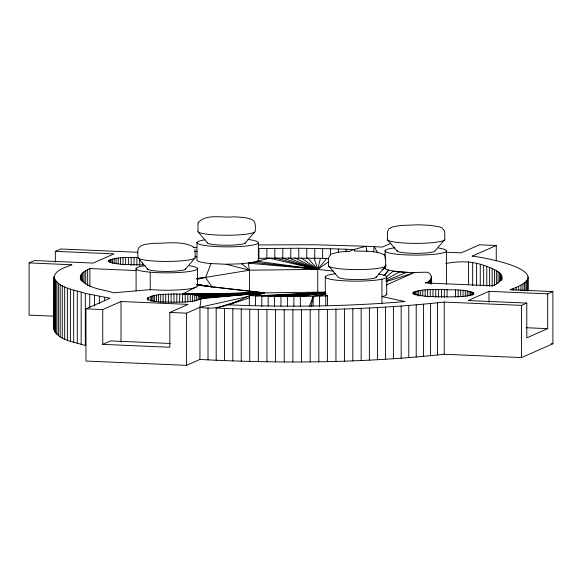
<?xml version="1.0" encoding="UTF-8"?>
<svg xmlns="http://www.w3.org/2000/svg" width="582" height="582" viewBox="0 0 582 582"><rect width="100%" height="100%" fill="white"/><g stroke="black" fill="none" stroke-linecap="round" stroke-linejoin="round"><path stroke-width="0.87" d="M385.117 266.374L385.117 268.12L385.844 269.219C398.976 273.409 413.198 272.449 426.824 272.194C434.041 274.071 431.553 281.95 425.275 282.925L492.35 285.798C497.479 284.314 505.874 277.89 499.414 272.762C495.755 269.706 491.201 268.011 486.77 266.411C473.333 261.049 460.1 260.823 445.732 263.53M54.017 277.498C59.16 288.854 74.852 289.632 85.314 293.372L85.314 345.562C74.852 341.823 59.16 341.045 54.017 329.688L54.017 277.498C55.399 269.459 65.577 267.538 71.928 264.759L29.1 262.926L29.1 315.117L54.082 316.186M54.017 329.688L54.09 276.312M496.264 260.809L496.264 245.509L472.177 256.145C487.301 257.753 561.514 272.281 510.007 289.712L552.9 291.553L552.9 343.744L521.559 357.574L444.219 354.263C363.153 363.052 281.332 363.685 199.946 359.458L186.589 365.358L85.969 361.051L85.969 308.86L110.063 298.231L85.314 293.372M80.352 279.018C79.508 273.358 85.678 270.535 89.89 268.571L136.115 270.55M373.52 252.05L374.226 246.666L382.287 247.103L390.937 243.283M199.946 359.458L199.946 307.267L201.154 298.617L202.34 297.46C194.046 292.906 183.243 294.587 173.974 293.932C165.033 294.55 155.067 293.51 147.144 298.384L147.05 298.777C154.426 303.077 164.24 301.571 172.57 302.313C182.101 301.898 192.286 302.742 201.154 298.617L264.483 292.855L325.571 292.091M311.217 306.736L313.138 296.26L325.935 293.481M317.757 292.884L317.757 269.342L320.42 258.299L328.474 258.575M54.09 328.503L54.482 327.317M309.384 306.503L313.138 296.26L327.55 295.816L327.55 305.63M320.42 258.299L269.102 258.11L253.512 262.322L241.734 263.792L226.18 264.257L211.033 263.588L205.599 277.439L211.812 286.824L264.483 292.855L255.542 295.867L249.336 295.627C233.949 303.331 217.479 310.635 199.946 307.267L186.589 313.167L169.82 312.447L169.82 347.243L102.745 344.369L102.745 309.573L121.02 301.512L188.102 304.379L169.82 312.447M328.597 257.659L330.43 254.763M413.133 292.506L412.958 293.284C423.798 297.984 436.616 296.063 448.22 296.987C456.637 296.267 466.451 297.737 473.944 293.481L473.879 293.088C463.992 288.519 452.083 290.52 441.469 289.4C432.077 289.8 421.95 288.803 413.133 292.506L413.133 294.303M383.931 275.73L388.412 270.179M196.658 278.822L249.482 270.201L317.757 269.342L326.698 258.503M384.055 275.781L388.609 270.252M245.146 243.211L254.472 232.203M397.011 250.966L387.437 239.777L387.59 231.694L388.972 228.784L392.734 226.856L400.525 225.489L418.545 224.776L430.447 225.372L438.784 226.682L441.971 227.911L444.19 230.421L444.786 232.596L444.786 239.558L434.47 251.475A19.162 2.634 0 0 1 411.845 253.294A19.162 2.634 0 0 1 397.179 250.304M376.241 277.221L385.771 266.039L385.444 256.968M185.425 269.219L194.897 258.132M147.595 268.506L147.384 268.68A19.162 2.634 0 0 0 166.954 271.416A19.162 2.634 0 0 0 185.614 268.557M386.324 276.821L393.236 271.154M182.464 302.131L182.464 294.034L197.502 286.213L197.502 268.819M138.283 257.426C128.462 257.986 117.171 256.269 108.296 260.889L108.361 261.282C119.194 265.981 132.012 264.061 143.616 264.985M249.482 291.022L249.482 270.201L248.325 263.166L317.757 269.342L328.575 261.776M386.062 279.418L399.405 271.859M382.025 269.648L385.117 268.12M29.1 262.926L34.44 260.569L93.135 263.079L114.028 253.861L55.334 251.344L55.334 262.053M55.334 251.344L60.674 248.987L138.014 252.297M102.745 344.369L110.573 340.914L170.402 343.475M348.974 251.657L353.798 249.525L366.056 246.266L374.226 246.666L377.718 252.966M386.31 284.954L414.595 272.507L386.128 281.695M547.677 293.859L488.982 291.342L468.095 300.567L526.783 303.077L526.783 337.873L547.677 328.648L547.677 293.859L552.9 291.553M216.177 360.294L216.177 308.104C292.193 311.246 368.544 310.352 444.219 302.073L521.559 305.383L526.783 303.077M385.822 280.961L406.687 272.318M331.325 254.101L338.186 252.152L348.705 251.184M383.691 254.596L384.687 254.232L384.687 256.029M249.336 297.897L228.442 304.844C287.275 307.209 346.297 306.539 404.985 301.563L381.938 296.58A30.737 4.227 0 0 0 386.012 293.401M261.958 293.692L264.483 292.855L196.818 285.115M216.177 308.104L238.605 301.025M261.893 293.67L264.483 292.855L182.464 294.034M325.294 294.303L319.489 296.1L319.489 306.809M197.043 279.367L205.599 277.439L196.694 278.48M199.946 307.267L248.572 296.405M255.643 294.827L264.483 292.855L185.185 294.15L185.185 302.247M248.732 263.1L254.88 261.929M325.745 292.964L300.312 296.456L255.542 295.867L255.542 305.681M325.687 292.819L293.866 296.493L293.866 306.307M325.644 292.702L287.413 296.493L287.413 306.307M201.859 298.239L264.483 292.855L249.336 295.627L249.336 306.023M325.614 292.615L280.968 296.449L280.968 306.263M202.252 297.853L264.483 292.855L187.804 294.303L187.804 301.505M325.593 292.535L274.544 296.362L274.544 306.176M202.34 297.46L264.483 292.855L190.285 294.499L190.285 301.694M194.584 251.439L197.247 251.249M193.209 247.51L196.709 247.292M255.542 295.867L325.578 292.36M258.262 258.415L269.102 258.11L317.757 269.342L333.828 271.183M258.27 244.913L315.32 244.767L366.056 246.266L366.856 251.555M354.773 251.046L353.798 249.525L330.532 248.725L298.777 248.238L258.925 248.558L258.925 258.372M354.94 250.995C364.376 251.453 374.59 250.34 383.407 254.37M496.264 245.509L479.495 244.796L461.213 252.864L445.805 252.202M85.969 308.86L102.745 309.573M526.113 327.731L547.677 328.648M551.11 343.671L552.9 343.744M393.81 271.219L407.604 272.34M253.512 262.322L317.757 269.342L314.084 258.132M307.689 258.008L317.757 269.342L256.938 261.325L258.372 260.241L258.372 242.847M196.701 284.503L211.812 286.824L196.643 284.343M196.752 284.489L211.812 286.824M194.992 256.604L196.767 256.982M226.18 264.257L249.482 270.201L241.734 263.792M275.497 257.993L317.757 269.342L301.265 257.921M281.921 257.913L317.757 269.342L294.827 257.877M327.55 295.816L326 295.234L325.294 294.136L325.294 276.734M288.366 257.877L317.757 269.342M193.901 247.117C181.991 240.468 166.903 243.494 153.794 243.291C149.305 243.967 144.183 243.742 140.269 246.353C136.406 248.623 138.218 253.745 137.839 257.317A28.744 3.95 0 0 0 167.201 261.427A28.744 3.95 0 0 0 195.188 257.142L195.043 249.06M198.062 231.869L207.541 242.985M328.444 258.786L328.444 265.741L338.026 277.017A19.162 2.634 0 0 0 351.717 279.476L356.453 279.586A19.162 2.634 0 0 0 376.118 276.559M138.451 258.306L147.792 269.335M80.352 277.228C85.918 288.999 102.781 289.079 113.759 292.833L150.476 289.596L157.496 290.047A30.737 4.227 0 0 0 196.098 287.297M528.223 276.945L528.129 290.731M527.721 279.324L527.721 291.022M526.994 280.509L526.994 290.411M525.953 281.695L525.953 290.694M524.593 282.874L524.593 290.971M522.927 284.038L522.927 290.338M521.559 305.383L521.559 357.574M520.948 285.202L520.948 290.6M518.664 286.351L518.664 289.945M516.081 287.486L516.081 290.185M513.193 288.607L513.193 290.411M501.888 277.141L501.888 279.818M501.72 276.043L501.749 280.022M501.255 274.944L501.255 280.298M500.484 273.846L500.484 280.99M499.414 272.762L499.414 281.681M498.039 271.678L498.039 283.274M496.373 270.601L496.373 283.987M494.409 269.539L494.409 285.595M492.154 268.484L492.154 286.322M489.608 267.444L489.608 286.177M488.982 291.342L488.982 302.145M486.77 266.411L486.77 286.038M483.657 265.399L483.657 285.027M480.266 264.403L480.266 285.82M476.607 263.428L476.607 285.733M473.508 292.695L473.508 294.499M472.824 292.317L472.824 295.016M472.671 262.467L472.671 285.667M471.857 291.946L471.857 295.547M470.598 291.597L470.598 295.198M469.07 291.262L469.07 295.765M468.481 261.536L468.481 284.729M467.295 290.956L467.295 296.354M465.28 290.68L465.28 296.078M463.068 290.433L463.068 296.733M460.668 290.222L460.668 296.522M458.121 290.047L458.121 297.242M455.444 289.909L455.444 297.111M447.063 289.552L447.063 296.747M446.539 251.06L446.539 284.351M444.299 289.45L444.299 297.555M444.219 302.073L444.219 354.263M441.469 289.4L441.469 297.497M438.617 289.385L438.617 297.482M437.504 302.822L437.504 355.013M435.773 289.414L435.773 297.518M432.972 289.487L432.972 296.689M431.604 276.806L431.604 283.943M431.262 278.582L431.262 283.936M430.651 279.462L430.651 283.921M430.585 303.542L430.585 355.733M430.243 289.603L430.243 296.805M429.742 280.342L429.742 283.019M428.541 281.215L428.541 282.998M427.617 289.756L427.617 296.958M425.129 289.945L425.129 296.245M423.485 304.226L423.485 356.417M422.801 290.178L422.801 295.576M420.67 290.44L420.67 295.838M418.756 290.724L418.756 296.129M417.083 291.044L417.083 295.547M416.21 304.873L416.21 357.064M415.672 291.386L415.672 294.987M414.537 291.742L414.537 294.441M413.686 292.12L413.686 293.917M408.768 305.477L408.768 357.675M401.165 306.052L401.165 358.243M393.41 306.583L393.41 358.781M386.717 277.097L386.717 294.499M385.524 307.078L385.524 359.269M385.117 250.718L385.117 258.546M381.938 279.185L381.938 303.717M377.514 307.536L377.514 359.727M369.388 307.951L369.388 360.142M361.153 308.322L361.153 360.513M352.83 308.649L352.83 360.84M346.115 249.22L346.115 251.897M344.42 308.94L344.42 361.131M338.36 248.951L338.36 252.523M335.945 309.188L335.945 361.378M330.532 248.725L330.532 254.974M327.404 309.391L327.404 361.582M325.775 295.903L325.775 305.717M322.654 248.543L322.654 258.357M318.82 309.551L318.82 361.742M314.724 248.398L314.724 259.106M313.138 306.074L313.138 296.26L300.312 296.456L300.312 306.27M310.191 309.668L310.191 361.858M306.765 248.296L306.765 258.11M301.541 309.74L301.541 361.939M298.777 248.238L298.777 258.052M292.877 309.777L292.877 361.968M290.782 248.216L290.782 258.03M284.212 309.762L284.212 361.953M282.787 248.238L282.787 258.052M275.555 309.704L275.555 361.895M274.806 248.303L274.806 258.117M268.157 306.052L268.157 296.238L325.578 292.47L261.82 296.071L261.82 306.779M266.847 248.412L266.847 259.114M266.92 309.602L266.92 361.793M258.313 309.464L258.313 361.655M249.758 309.275L249.758 361.466M241.246 309.049L241.246 361.24M232.815 308.773L232.815 360.964M224.448 308.46L224.448 360.651M208.007 307.711L208.007 359.902M202.121 298.864L202.121 297.067L264.483 292.855L192.591 294.725L192.591 301.927M201.598 298.479L201.598 296.682L264.483 292.855L194.708 294.994L194.708 301.287M200.768 299.002L200.768 296.303L264.483 292.855L196.607 295.285L196.607 300.683M199.655 299.548L199.655 295.947L264.483 292.855L198.258 295.605L198.258 300.101M196.971 242.439L196.971 259.834A30.737 4.227 0 0 0 211.033 263.588M186.589 313.167L186.589 365.358M179.663 293.954L179.663 302.051M176.826 293.925L176.826 302.022M173.974 293.932L173.974 302.029M171.144 293.983L171.144 302.08M168.373 294.077L168.373 302.174M165.688 294.208L165.688 302.305M163.127 294.383L163.127 302.48M160.719 294.594L160.719 302.691M158.486 294.834L158.486 302.036M156.463 295.11L156.463 301.411M154.667 295.416L154.667 301.716M153.124 295.743L153.124 301.149M151.844 296.1L151.844 301.469M150.847 296.464L150.847 300.967M150.229 272.18L150.229 290.178M148.235 297.62L148.235 300.319M147.537 297.999L147.537 299.795M142.459 262.948L142.459 264.745M139.695 259.252L139.695 265.552M136.872 257.397L136.872 265.494M136.093 268.433L136.093 290.927M134.02 257.382L134.02 265.479M131.176 257.411L131.176 265.516M128.375 257.484L128.375 264.686M125.639 257.6L125.639 264.795M123.02 257.753L123.02 264.956M121.02 301.512L121.02 342.005M120.525 257.942L120.525 264.243M118.204 258.175L118.204 263.573M116.073 258.43L116.073 263.835M114.159 258.721L114.159 263.224M112.486 259.041L112.486 263.544M111.075 259.383L111.075 262.984M109.933 259.739L109.933 262.438M109.089 260.118L109.089 261.915M104.6 297.307L104.6 300.909M99.391 296.362L99.391 303.557M94.437 295.387L94.437 306.183M89.89 268.571L89.89 286.417M89.744 294.39L89.744 307.885M87.656 269.626L87.656 285.682M85.714 270.695L85.714 284.074M84.07 271.765L84.07 283.369M82.724 272.849L82.724 281.775M81.676 273.94L81.676 281.077M81.16 292.331L81.16 344.522M80.934 275.031L80.934 280.386M80.491 276.13L80.491 278.807M77.29 291.269L77.29 343.46M73.696 290.185L73.696 342.383M70.393 289.094L70.393 341.285M67.388 287.981L67.388 340.172M64.675 286.853L64.675 339.044M62.259 285.711L62.259 337.902M60.157 284.554L60.157 336.752M58.353 283.398L58.353 335.588M56.861 282.226L56.861 334.417M55.683 281.048L55.683 333.239M54.81 279.869L54.81 332.06M54.257 278.683L54.257 330.874M438.413 248.027A30.737 4.227 0 0 1 430.113 254.632L422.583 255.011A30.737 4.227 0 0 1 388.609 252.85L385.844 251.817A30.737 4.227 0 0 1 394.982 247.787M444.786 239.558A28.744 3.95 0 0 1 413.256 243.349A28.744 3.95 0 0 1 387.692 238.787M378.649 274.064A30.737 4.227 0 0 1 373.651 280.378A30.737 4.227 0 0 1 328.75 278.873L326 277.832A30.737 4.227 0 0 1 335.225 273.802M385.59 265.05A28.744 3.95 0 0 1 359.705 269.575A28.744 3.95 0 0 1 328.444 265.741M145.114 265.632A30.737 4.227 0 0 0 158.137 272.674A30.737 4.227 0 0 0 196.818 267.72L194.09 266.68A30.737 4.227 0 0 0 189.506 265.778M245.655 242.548A19.162 2.634 0 0 1 225.671 245.233A19.162 2.634 0 0 1 207.447 242.323M205.111 239.769A30.737 4.227 0 0 0 200.972 244.738A30.737 4.227 0 0 0 234.175 246.768L241.734 246.397A30.737 4.227 0 0 0 257.71 241.748L255.003 240.708A30.737 4.227 0 0 0 247.976 239.471M198.069 222.797L197.924 230.879A28.744 3.95 0 0 0 225.256 235.244A28.744 3.95 0 0 0 255.236 231.221C255.243 227.242 256.429 221.829 252.057 219.596C246.317 217.246 239.98 217.239 233.891 216.788C222.739 218.243 206.217 213.143 198.069 222.797"/></g></svg>
